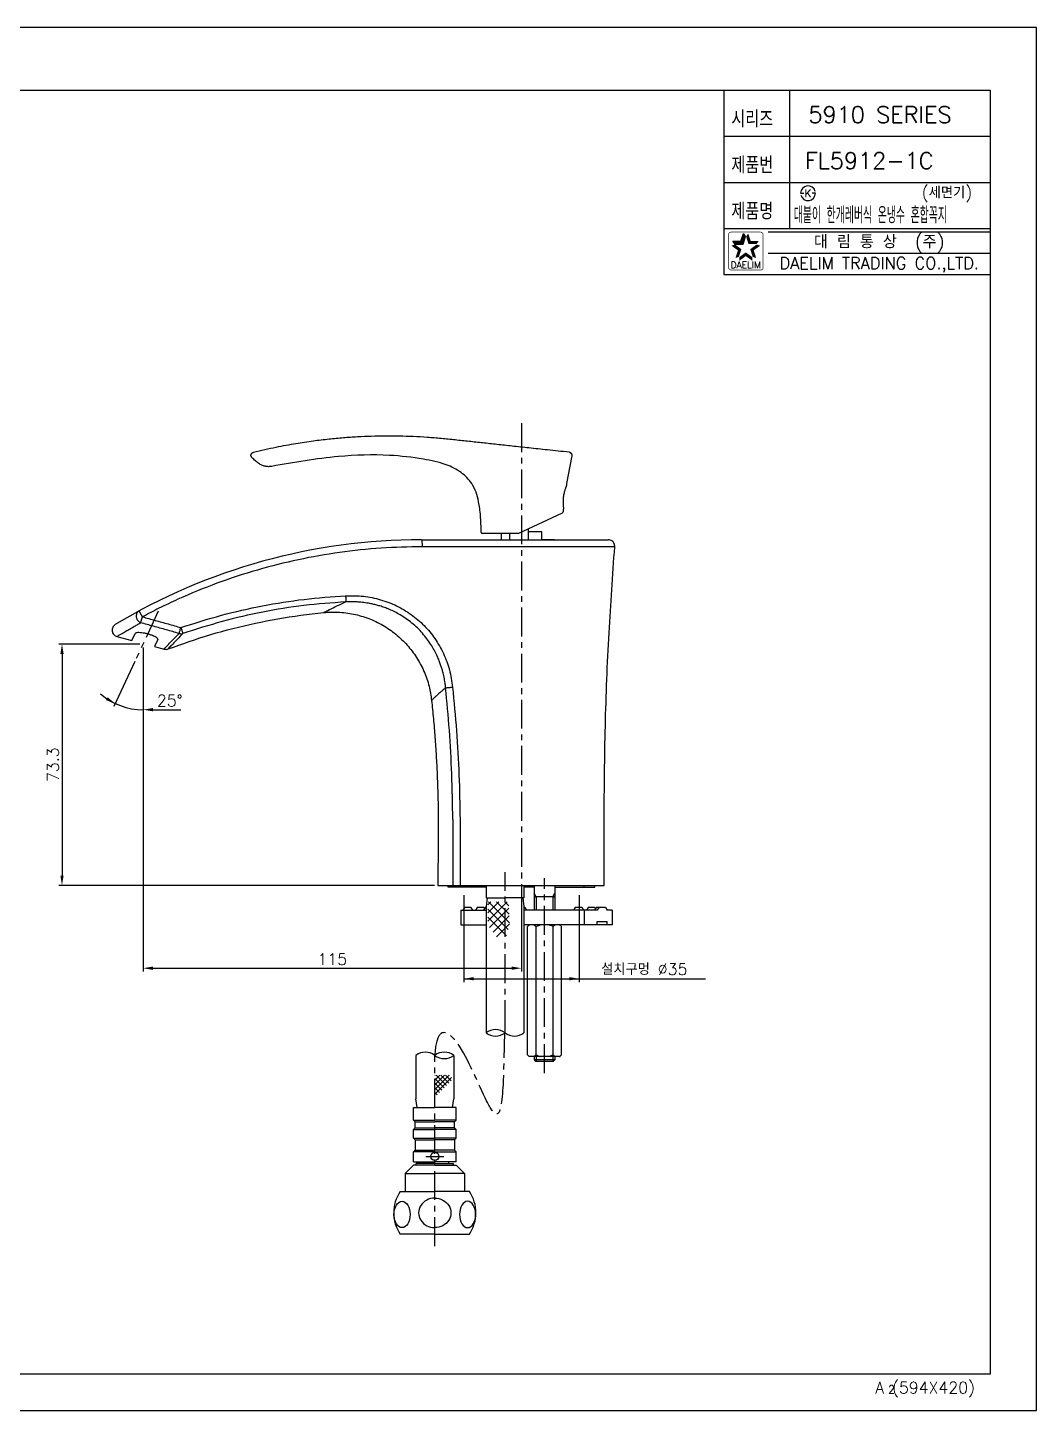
# Model space of a CAD drawing. Extents: x 16515 to 17109, y -53332 to -52912.
# Drawn here: x 16802.7 to 17109.2, y -53331.6 to -52911.6 of the extents above; entities that cross this region are included whole.
import ezdxf
from ezdxf.enums import TextEntityAlignment as Align

# ---------------------------------------------------------------- set-up
doc = ezdxf.new("R2010")
doc.units = 0
doc.header["$LTSCALE"] = 7
doc.header["$MEASUREMENT"] = 0
doc.linetypes.add('CENTER', pattern=[2, 1.25, -0.25, 0.25, -0.25])
doc.layers.get('0').update_dxf_attribs({"color": 2, "linetype": 'CONTINUOUS'})
for name, color, linetype in [('CL', 1, 'CENTER'), ('D', 2, 'CONTINUOUS'), ('DIM', 2, 'CONTINUOUS'), ('DWG', 7, 'CONTINUOUS'), ('TXT', 4, 'CONTINUOUS')]:
    doc.layers.add(name, color=color, linetype=linetype)
doc.styles.add('GHS', font='ROMANS', dxfattribs={"bigfont": 'GHS'})
doc.styles.add('HAN', font='TXT.shx', dxfattribs={"bigfont": 'GHS.shx'})
doc.styles.add('ROMANS', font='romans')

# ---------------------------------------------------------------- blocks, each defined once
blk = doc.blocks.new('E-2')
at = {"layer": 'DWG', "style": 'GHS'}
for s, height, p in [('양식 E-1020-1', 3.5, (26.26, 3.72)), ('A (594X420)', 3.5, (544.11, 3.96)), ('2', 2.5, (547.97, 3.92))]:
    blk.add_text(s, height=height, dxfattribs=at).set_placement(p)
blk = doc.blocks.new('BORDER')
for p, q in [((1, 1), (0, 1)), ((1, 0), (1, 1)), ((0, 0), (1, 0))]:
    blk.add_line(p, q)
blk = doc.blocks.new('KS')
at = {"layer": 'D'}
for p, q in [((-2.25, 0), (-1.75, 0)), ((-1.75, 0), (-1.25, 0)), ((1.75, 0), (1.25, 0)), ((2.25, 0), (1.75, 0))]:
    blk.add_line(p, q, dxfattribs=at)
for start, end in [(15, 180), (195, 0)]:
    blk.add_arc((0, 0), 2.25, start, end, dxfattribs=at)
at = {"layer": 'D', "style": 'HAN'}
blk.add_text('K', height=2.39, dxfattribs=at).set_placement((0, 0), align=Align.MIDDLE)

msp = doc.modelspace()

# ---------------------------------------------------------------- linework, layer by layer
at = {"color": 7}
for p, q in [((17014.19, -52930.62), (17014.19, -52986.62)), ((17034.19, -52930.62), (17034.19, -52972.62)), ((17014.19, -52944.62), (17095.19, -52944.62)), ((17014.19, -52958.62), (17095.19, -52958.62)), ((17014.19, -52972.62), (17095.19, -52972.62)), ((17014.19, -52986.62), (17095.19, -52986.62))]:
    msp.add_line(p, q, dxfattribs=at)
at = {"color": 2}
for p, q in [((17019.43, -52976.44), (17020.18, -52974.13)), ((17020.84, -52975.05), (17020.18, -52974.13)), ((17017, -52976.44), (17019.43, -52976.44)), ((17017.67, -52977.35), (17017, -52976.44)), ((17017.67, -52977.35), (17020.09, -52977.35)), ((17020.09, -52977.35), (17020.84, -52975.05))]:
    msp.add_line(p, q, dxfattribs=at)
at = {"color": 2, "linetype": 'Continuous'}
for p, q in [((17027.69, -52973.62), (17095.19, -52973.62)), ((17027.69, -52980.12), (17095.19, -52980.12)), ((16967.49, -53040.56), (16968.01, -53041.08)), ((16967.49, -53040.56), (16968.01, -53041.08))]:
    msp.add_line(p, q, dxfattribs=at)
at = {"color": 7, "linetype": 'Continuous'}
for p, q in [((16951.76, -53065.25), (16965.24, -53058.96)), ((16951.76, -53065.25), (16940.8, -53065.25)), ((16946.57, -53065.26), (16946.57, -53067.17)), ((16958.97, -53064.77), (16954.77, -53064.77)), ((16958.97, -53067.17), (16958.97, -53064.77)), ((16942.77, -53067.17), (16946.57, -53067.17)), ((16962.77, -53067.17), (16958.97, -53067.17))]:
    msp.add_line(p, q, dxfattribs=at)
at = {"color": 0}
for p, q in [((16949.27, -53067.17), (16949.27, -53065.25)), ((16954.77, -53063.85), (16954.77, -53067.17))]:
    msp.add_line(p, q, dxfattribs=at)
at = {"color": 0, "linetype": 'Continuous'}
for p, q in [((16930.52, -53172.67), (16930.52, -53172.17)), ((16942.02, -53172.67), (16930.52, -53172.67)), ((16933.77, -53172.67), (16933.77, -53172.17)), ((16956.62, -53172.67), (16953.52, -53172.67)), ((16956.62, -53172.17), (16956.62, -53179.67)), ((16957.27, -53175.67), (16957.27, -53179.67)), ((16962.27, -53175.67), (16957.27, -53175.67)), ((16962.27, -53175.67), (16962.27, -53179.67)), ((16962.92, -53172.17), (16962.92, -53179.67)), ((16962.92, -53172.67), (16975.02, -53172.67)), ((16971.77, -53172.67), (16971.77, -53172.17)), ((16975.02, -53172.67), (16975.02, -53172.17)), ((16934.3, -53179.67, -7.95), (16934.3, -53184.17, -7.95)), ((16934.3, -53179.67, -7.95), (16942.02, -53179.67)), ((16935.4, -53178.87, -7.95), (16934.9, -53179.67, -7.95)), ((16937.4, -53178.87, -7.95), (16935.4, -53178.87, -7.95)), ((16937.4, -53178.87, -7.95), (16937.9, -53179.67, -7.95)), ((16939.29, -53178.87, -7.95), (16938.79, -53179.67, -7.95)), ((16941.29, -53178.87, -7.95), (16939.29, -53178.87, -7.95)), ((16941.74, -53178.87, -7.95), (16941.24, -53179.67, -7.95)), ((16941.29, -53178.87, -7.95), (16941.51, -53179.23, -7.95)), ((16942.02, -53178.87, -7.95), (16941.74, -53178.87, -7.95)), ((16953.77, -53178.87, -7.95), (16953.52, -53178.87, -7.95)), ((16966.14, -53179.67, -7.95), (16953.52, -53179.67, -7.95)), ((16953.77, -53178.87, -7.95), (16954.27, -53179.67, -7.95)), ((16975.77, -53179.67, -7.95), (16966.14, -53179.67, -7.95)), ((16969.09, -53178.87, -7.95), (16968.59, -53179.67, -7.95)), ((16971.09, -53178.87, -7.95), (16969.09, -53178.87, -7.95)), ((16971.09, -53178.87, -7.95), (16971.59, -53179.67, -7.95)), ((16971.77, -53179.67, -7.95), (16971.77, -53184.17, -7.95)), ((16972.99, -53178.87, -7.95), (16972.49, -53179.67, -7.95)), ((16974.99, -53178.87, -7.95), (16972.99, -53178.87, -7.95)), ((16975.43, -53178.87, -7.95), (16974.93, -53179.67, -7.95)), ((16974.99, -53178.87, -7.95), (16975.21, -53179.23, -7.95)), ((16976.17, -53178.87, -7.95), (16975.43, -53178.87, -7.95)), ((16976.27, -53178.87, -7.95), (16975.77, -53179.67, -7.95)), ((16978.27, -53178.87, -7.95), (16976.27, -53178.87, -7.95)), ((16978.27, -53178.87, -7.95), (16978.77, -53179.67, -7.95)), ((16980.27, -53179.67, -7.95), (16978.77, -53179.67, -7.95)), ((16980.27, -53179.67, -7.95), (16980.27, -53184.17, -7.95)), ((16934.3, -53184.17, -7.95), (16942.02, -53184.17)), ((16964.96, -53184.17, -7.95), (16953.52, -53184.17, -7.95)), ((16955.07, -53184.17, -7.95), (16954.57, -53184.67, -7.95)), ((16964.46, -53184.17, -7.95), (16964.96, -53184.67, -7.95)), ((16980.27, -53184.17, -7.95), (16964.96, -53184.17, -7.95)), ((16975.77, -53183.17, -7.95), (16978.77, -53183.17, -7.95)), ((16975.77, -53184.17, -7.95), (16975.77, -53183.17, -7.95)), ((16978.77, -53184.17, -7.95), (16978.77, -53183.17, -7.95)), ((16980.27, -53184.16, -7.95), (16980.24, -53184.17, -7.95)), ((16954.57, -53223.67, -7.95), (16954.57, -53184.67, -7.95)), ((16957.17, -53223.67, -7.95), (16957.17, -53184.67, -7.95)), ((16962.37, -53223.67, -7.95), (16962.37, -53184.67, -7.95)), ((16964.96, -53223.67, -7.95), (16964.96, -53184.67, -7.95)), ((16954.57, -53223.67, -7.95), (16955.07, -53224.17, -7.95)), ((16964.46, -53224.17, -7.95), (16955.07, -53224.17, -7.95)), ((16956.62, -53224.17), (16956.62, -53225.17)), ((16956.62, -53225.17), (16957.12, -53225.67)), ((16962.92, -53225.17), (16956.62, -53225.17)), ((16962.42, -53225.67), (16957.12, -53225.67)), ((16962.92, -53225.17), (16962.42, -53225.67)), ((16962.92, -53224.17), (16962.92, -53225.17)), ((16964.96, -53223.67, -7.95), (16964.46, -53224.17, -7.95))]:
    msp.add_line(p, q, dxfattribs=at)
for p, q in [((16942.52, -53178.06), (16943.45, -53177.13)), ((16942.52, -53183.01), (16948.4, -53177.13)), ((16942.52, -53180.53), (16945.92, -53177.13)), ((16948.72, -53185.59), (16942.52, -53179.39)), ((16949.12, -53183.52), (16942.74, -53177.13)), ((16943.06, -53184.94), (16948.89, -53179.11)), ((16949, -53180.92), (16945.21, -53177.13)), ((16948.95, -53178.39), (16947.69, -53177.13)), ((16948.17, -53187.51), (16942.52, -53181.86)), ((16944.11, -53186.36), (16949.05, -53181.42)), ((16945.17, -53187.78), (16949.09, -53183.86)), ((16957.27, -53224.17), (16957.27, -53225.67)), ((16962.27, -53224.17), (16962.27, -53225.67)), ((16926.55, -53229.8), (16926.42, -53229.93)), ((16930.79, -53229.8), (16926.42, -53234.17)), ((16927.97, -53229.8), (16926.42, -53231.35)), ((16929.38, -53229.8), (16926.42, -53232.76)), ((16931.5, -53230.51), (16926.42, -53235.59)), ((16929.97, -53232.97), (16926.8, -53229.8)), ((16930.68, -53232.26), (16928.22, -53229.8)), ((16931.38, -53231.56), (16929.63, -53229.8)), ((16929.26, -53233.68), (16926.42, -53230.84)), ((16928.55, -53234.38), (16926.42, -53232.25)), ((16927.85, -53235.09), (16926.42, -53233.67)), ((16927.14, -53235.8), (16926.42, -53235.08))]:
    msp.add_line(p, q)
at = {"color": 2, "linetype": 'Continuous', "const_width": 0.2}
for points in [[(17015.66, -52974.49, -0.414214), (17016.41, -52973.74)], [(17015.66, -52984.49), (17015.66, -52974.49, -1)], [(17016.41, -52973.74), (17025.41, -52973.74, -0.414214), (17026.16, -52974.49, 0.043396)], [(17026.16, -52974.49), (17026.16, -52984.49, -0.414214), (17025.41, -52985.24)], [(17025.41, -52985.24), (17016.66, -52985.24, -0.414214), (17015.66, -52984.49, 0.672398)]]:
    msp.add_lwpolyline(points, format="xyb", dxfattribs=at)
at = {"color": 7, "linetype": 'Continuous'}
for centre, start, end in [((16965.11, -53058.69), 295, 355.0436), ((16965.11, -53058.69), 295, 355.0436), ((16940.8, -53064.95), 180.2013, 270), ((16940.8, -53064.95), 180.2013, 270)]:
    msp.add_arc(centre, 0.3, start, end, dxfattribs=at)
at = {"color": 0}
for centre, start, end in [((16944.89, -53220.64), 52.1368, 127.8632), ((16944.89, -53213.24), 232.1368, 307.8632), ((16950.65, -53213.24), 232.08, 307.8063), ((16923.55, -53227.5), 52.1368, 127.8632), ((16929.3, -53227.5), 52.1368, 127.8632), ((16929.3, -53220.11), 232.1368, 307.8632)]:
    msp.add_arc(centre, 4.68, start, end, dxfattribs=at)
at = {"color": 7, "linetype": 'Continuous'}
for points in [[(16871.32, -53040.59), (16878.23, -53039.03), (16884.24, -53037.92), (16889.53, -53037.13), (16894.28, -53036.55), (16898.67, -53036.14), (16902.91, -53035.86), (16907.14, -53035.67), (16911.4, -53035.59), (16915.65, -53035.62), (16919.89, -53035.75), (16924.14, -53035.99), (16928.39, -53036.33), (16932.64, -53036.77), (16936.83, -53037.22), (16941, -53037.67), (16945.31, -53038.13), (16949.92, -53038.63), (16955, -53039.18), (16960.7, -53039.79), (16967.2, -53040.49)], [(16871.32, -53040.59), (16878.23, -53039.03), (16884.24, -53037.92), (16889.53, -53037.13), (16894.28, -53036.55), (16898.67, -53036.14), (16902.91, -53035.86), (16907.14, -53035.67), (16911.4, -53035.59), (16915.65, -53035.62), (16919.89, -53035.75), (16924.14, -53035.99), (16928.39, -53036.33), (16932.64, -53036.77), (16936.83, -53037.22), (16941, -53037.67), (16945.31, -53038.13), (16949.92, -53038.63), (16955, -53039.18), (16960.7, -53039.79), (16967.2, -53040.49)], [(16871.32, -53040.59), (16878.23, -53039.03), (16884.24, -53037.92), (16889.53, -53037.13), (16894.28, -53036.55), (16898.67, -53036.14), (16902.91, -53035.86), (16907.14, -53035.67), (16911.4, -53035.59), (16915.65, -53035.62), (16919.89, -53035.75), (16924.14, -53035.99), (16928.39, -53036.33), (16932.64, -53036.77), (16936.83, -53037.22), (16941, -53037.67), (16945.31, -53038.13), (16949.92, -53038.63), (16955, -53039.18), (16960.7, -53039.79), (16967.2, -53040.49)], [(16870.89, -53042.3), (16870.74, -53042.13), (16870.64, -53041.93), (16870.57, -53041.71), (16870.57, -53041.46), (16870.63, -53041.2), (16870.75, -53040.97), (16870.91, -53040.79), (16871.11, -53040.67), (16871.32, -53040.59)], [(16870.89, -53042.3), (16870.74, -53042.13), (16870.64, -53041.93), (16870.57, -53041.71), (16870.57, -53041.46), (16870.63, -53041.2), (16870.75, -53040.97), (16870.91, -53040.79), (16871.11, -53040.67), (16871.32, -53040.59)], [(16940.5, -53064.95), (16940.31, -53059.81), (16940.09, -53057.71), (16939.75, -53055.62), (16938.95, -53052.76), (16937.63, -53050.1), (16936.17, -53048.3), (16934.41, -53046.78), (16932.22, -53045.42), (16929.85, -53044.4), (16926.44, -53043.4), (16922.97, -53042.7), (16912.67, -53041.55), (16897.2, -53041.91), (16876.9, -53044.88)], [(16940.5, -53064.95), (16940.31, -53059.81), (16940.09, -53057.71), (16939.75, -53055.62), (16938.95, -53052.76), (16937.63, -53050.1), (16936.17, -53048.3), (16934.41, -53046.78), (16932.22, -53045.42), (16929.85, -53044.4), (16926.44, -53043.4), (16922.97, -53042.7), (16912.67, -53041.55), (16897.2, -53041.91), (16876.9, -53044.88)], [(16968.07, -53041.7), (16966.46, -53050.08), (16966.32, -53051)], [(16967.2, -53040.49), (16967.62, -53040.63), (16967.9, -53040.9), (16968.07, -53041.25), (16968.07, -53041.7)], [(16967.2, -53040.49), (16967.62, -53040.63), (16967.9, -53040.9), (16968.07, -53041.25), (16968.07, -53041.7)], [(16872.97, -53044), (16871.91, -53043.17), (16870.89, -53042.3)], [(16872.97, -53044), (16871.91, -53043.17), (16870.89, -53042.3)], [(16876.9, -53044.88), (16875.87, -53044.98), (16874.84, -53044.85), (16873.86, -53044.52), (16872.97, -53044)], [(16876.9, -53044.88), (16875.87, -53044.98), (16874.84, -53044.85), (16873.86, -53044.52), (16872.97, -53044)], [(16965.47, -53054.25), (16965.41, -53054.88), (16965.38, -53055.49), (16965.38, -53056.05), (16965.41, -53056.55), (16965.45, -53056.95), (16965.49, -53057.25), (16965.51, -53057.44), (16965.52, -53057.5)], [(16966.32, -53051), (16966.29, -53051.07), (16966.22, -53051.28), (16966.1, -53051.59), (16965.98, -53051.97), (16965.84, -53052.44), (16965.69, -53053.01), (16965.56, -53053.63), (16965.47, -53054.25)], [(16965.52, -53057.5), (16965.41, -53058.72)], [(16965.52, -53057.5), (16965.41, -53058.72)]]:
    msp.add_spline(points, degree=3, dxfattribs=at)
msp.add_open_spline([(16968.07, -53041.7), (16967.49, -53044.49), (16966.84, -53047.58), (16966.37, -53050.69), (16966.32, -53051)], degree=3, knots=[0, 0, 0, 0, 8.533243, 9.462007, 9.462007, 9.462007, 9.462007], dxfattribs=at)
at = {"color": 0, "linetype": 'Continuous'}
for points in [[(16957.25, -53175.67, -9.21), (16956.98, -53175.67, -9.64), (16956.71, -53175.67, -10.35), (16956.62, -53175.67, -11.1)], [(16956.62, -53175.67, -11.1), (16956.71, -53175.67, -11.85), (16956.98, -53175.67, -12.56), (16957.33, -53175.67, -13.09)], [(16957.41, -53175.67, -9.01), (16957.25, -53175.67, -9.21)], [(16962.13, -53175.67, -9.01), (16961.56, -53175.67, -8.51), (16960.88, -53175.67, -8.15), (16960.15, -53175.67, -7.97), (16959.39, -53175.67, -7.97), (16958.65, -53175.67, -8.15), (16957.98, -53175.67, -8.51), (16957.41, -53175.67, -9.01)], [(16962.21, -53175.67, -9.11), (16962.13, -53175.67, -9.01)], [(16962.92, -53175.67, -11.1), (16962.83, -53175.67, -10.35), (16962.56, -53175.67, -9.64), (16962.21, -53175.67, -9.11)], [(16962.29, -53175.67, -12.99), (16962.56, -53175.67, -12.56), (16962.83, -53175.67, -11.85), (16962.92, -53175.67, -11.1)], [(16954.57, -53184.67, -7.95), (16954.79, -53184.47, -7.95), (16955, -53184.3, -7.95), (16955.2, -53184.17, -7.95)], [(16956.54, -53184.17, -7.95), (16956.74, -53184.3, -7.95), (16956.95, -53184.47, -7.95), (16957.17, -53184.67, -7.95)], [(16957.17, -53184.67, -7.95), (16957.61, -53184.47, -7.95), (16958.02, -53184.3, -7.95), (16958.42, -53184.17, -7.95)], [(16962.37, -53184.67, -7.95), (16961.93, -53184.47, -7.95), (16961.51, -53184.3, -7.95), (16961.11, -53184.17, -7.95)], [(16962.99, -53184.17, -7.95), (16962.79, -53184.3, -7.95), (16962.58, -53184.47, -7.95), (16962.37, -53184.67, -7.95)], [(16964.96, -53184.67, -7.95), (16964.75, -53184.47, -7.95), (16964.54, -53184.3, -7.95), (16964.34, -53184.17, -7.95)], [(16955.07, -53224.09, -7.95), (16955, -53224.04, -7.95), (16954.79, -53223.87, -7.95), (16954.57, -53223.67, -7.95)], [(16955.2, -53224.17, -7.95), (16955.07, -53224.09, -7.95)], [(16957.17, -53223.67, -7.95), (16956.95, -53223.87, -7.95), (16956.74, -53224.04, -7.95), (16956.54, -53224.17, -7.95)], [(16957.17, -53223.67, -7.95), (16957.61, -53223.87, -7.95), (16958.02, -53224.04, -7.95), (16958.42, -53224.17, -7.95)], [(16962.37, -53223.67, -7.95), (16961.93, -53223.87, -7.95), (16961.51, -53224.04, -7.95), (16961.11, -53224.17, -7.95)], [(16962.37, -53223.67, -7.95), (16962.58, -53223.87, -7.95), (16962.79, -53224.04, -7.95), (16962.99, -53224.17, -7.95)], [(16964.34, -53224.17, -7.95), (16964.47, -53224.09, -7.95)], [(16964.47, -53224.09, -7.95), (16964.54, -53224.04, -7.95), (16964.75, -53223.87, -7.95), (16964.96, -53223.67, -7.95)]]:
    msp.add_spline(points, degree=3, dxfattribs=at)
at = {"color": 2}
for points in [[(17019.43, -52976.44), (17020.09, -52977.35), (17020.18, -52974.13), (17020.84, -52975.05)], [(17021.65, -52974.13), (17020.99, -52975.05), (17022.4, -52976.44), (17021.74, -52977.35)], [(17018.51, -52979.27), (17019.58, -52978.92), (17016.54, -52977.85), (17017.62, -52977.5)], [(17017, -52976.44), (17017.67, -52977.35), (17019.43, -52976.44), (17020.09, -52977.35)], [(17022.4, -52976.44), (17021.74, -52977.35), (17024.83, -52976.44), (17024.16, -52977.35)], [(17025.28, -52977.85), (17024.21, -52977.5), (17023.32, -52979.27), (17022.25, -52978.92)], [(17017.76, -52981.58), (17018.83, -52981.23), (17018.51, -52979.27), (17019.58, -52978.92)], [(17020.91, -52981.02), (17020.91, -52979.89), (17018.95, -52982.45), (17018.95, -52981.31)], [(17022.88, -52982.45), (17022.88, -52981.31), (17020.91, -52981.02), (17020.91, -52979.89)], [(17023.32, -52979.27), (17022.25, -52978.92), (17024.07, -52981.58), (17023, -52981.23)]]:
    msp.add_solid(points, dxfattribs=at)
at = {"layer": 'CL'}
for p, q in [((16952.77, -53031.79), (16952.77, -53179.87)), ((16842.42, -53088.9), (16835.71, -53103.29)), ((16947.77, -53215.82), (16947.77, -53168.18)), ((16959.77, -53229.17, -7.95), (16959.77, -53169.97, -7.95)), ((16926.42, -53281.71), (16926.42, -53223.81)), ((16923.67, -53254.49), (16929.17, -53254.49))]:
    msp.add_line(p, q, dxfattribs=at)
msp.add_open_spline([(16947.77, -53215.82), (16947.25, -53217.64), (16948.41, -53264.58), (16934.78, -53212.94), (16926.73, -53217.23), (16926.42, -53223.81)], degree=3, knots=[0, 0, 0, 0, 24.64632, 60.35232, 70.475896, 70.475896, 70.475896, 70.475896], dxfattribs=at)
at = {"layer": 'D'}
for p, q in [((16836.77, -53098.87), (16812.16, -53098.87)), ((16837.77, -53099.87), (16837.77, -53198.32)), ((16813.16, -53101.87), (16813.16, -53169.17)), ((16835.29, -53104.19), (16828.93, -53117.83)), ((16840.8, -53118.8), (16849.23, -53118.8)), ((16926.36, -53172.17), (16812.16, -53172.17)), ((16935.27, -53175.17), (16935.27, -53201.52)), ((16952.77, -53176.17), (16952.77, -53198.32)), ((16970.27, -53175.17), (16970.27, -53201.52)), ((16840.77, -53197.32), (16949.77, -53197.32)), ((16935.27, -53200.52), (16970.27, -53200.52)), ((16970.27, -53200.52), (17008.67, -53200.52))]:
    msp.add_line(p, q, dxfattribs=at)
msp.add_arc((16837.8, -53098.8), 20, 229.567, 270, dxfattribs=at)
for points in [[(16812.66, -53101.87), (16813.66, -53101.87), (16813.16, -53098.87)], [(16826.49, -53115.89), (16826.98, -53115.02), (16829.35, -53116.92)], [(16840.8, -53118.3), (16840.8, -53119.3), (16837.8, -53118.8)], [(16812.66, -53169.17), (16813.66, -53169.17), (16813.16, -53172.17)], [(16840.77, -53196.82), (16840.77, -53197.82), (16837.77, -53197.32)], [(16949.77, -53196.82), (16949.77, -53197.82), (16952.77, -53197.32)], [(16938.27, -53200.02), (16938.27, -53201.02), (16935.27, -53200.52)], [(16967.27, -53200.02), (16967.27, -53201.02), (16970.27, -53200.52)]]:
    msp.add_solid(points, dxfattribs=at)
at = {"layer": 'DIM', "color": 0, "ltscale": 0.7}
for p, q in [((16957.27, -53175.67, -13.01), (16956.62, -53174.54, -13.01)), ((16962.27, -53175.67), (16962.92, -53174.54))]:
    msp.add_line(p, q, dxfattribs=at)
at = {"layer": 'DWG'}
for p, q in [((16922.37, -53067.17), (16979.1, -53067.17)), ((16834.41, -53097.79), (16835.41, -53095.64)), ((16829.86, -53096.57), (16834.41, -53097.79)), ((16842.28, -53097.48), (16841.27, -53099.63)), ((16841.27, -53099.63), (16844.15, -53100.41)), ((16934.11, -53152.12), (16934.1, -53172.17)), ((16977.86, -53172.17), (16977.86, -53152.12)), ((16927.36, -53172.17), (16977.86, -53172.17))]:
    msp.add_line(p, q, dxfattribs=at)
at = {"layer": 'DWG', "color": 0}
for p, q in [((16942.02, -53172.17), (16942.02, -53175.97)), ((16942.37, -53175.97), (16942.02, -53178.57)), ((16942.02, -53175.97), (16947.77, -53175.97)), ((16953.52, -53175.97), (16947.77, -53175.97)), ((16953.17, -53175.97), (16953.52, -53178.57)), ((16953.52, -53172.17), (16953.52, -53175.97)), ((16942.02, -53178.57), (16942.02, -53216.94)), ((16953.52, -53178.57), (16953.52, -53216.94)), ((16920.67, -53223.81), (16920.67, -53237.03)), ((16932.17, -53223.81), (16932.17, -53237.03)), ((16921.02, -53239.63), (16920.67, -53237.03)), ((16931.82, -53239.63), (16932.17, -53237.03)), ((16919.92, -53243.46), (16919.92, -53239.63)), ((16919.92, -53239.63), (16926.42, -53239.63)), ((16932.92, -53239.63), (16926.42, -53239.63)), ((16932.92, -53243.46), (16932.92, -53239.63)), ((16919.92, -53243.46), (16920.42, -53243.96)), ((16919.92, -53243.46), (16926.42, -53243.46)), ((16919.92, -53246.3), (16920.42, -53245.8)), ((16919.92, -53246.3), (16926.42, -53246.3)), ((16919.92, -53248.96), (16919.92, -53246.3)), ((16920.42, -53245.8), (16920.42, -53243.96)), ((16920.42, -53243.96), (16926.42, -53243.96)), ((16920.42, -53245.8), (16926.42, -53245.8)), ((16932.92, -53243.46), (16926.42, -53243.46)), ((16932.42, -53243.96), (16926.42, -53243.96)), ((16932.42, -53245.8), (16926.42, -53245.8)), ((16932.92, -53246.3), (16926.42, -53246.3)), ((16932.92, -53243.46), (16932.42, -53243.96)), ((16932.42, -53245.8), (16932.42, -53243.96)), ((16932.92, -53246.3), (16932.42, -53245.8)), ((16932.92, -53248.96), (16932.92, -53246.3)), ((16919.92, -53248.96), (16920.42, -53249.46)), ((16919.92, -53248.96), (16926.42, -53248.96)), ((16920.42, -53249.46), (16920.42, -53252.63)), ((16920.42, -53249.46), (16926.42, -53249.46)), ((16932.92, -53248.96), (16926.42, -53248.96)), ((16932.42, -53249.46), (16926.42, -53249.46)), ((16932.92, -53248.96), (16932.42, -53249.46)), ((16932.42, -53249.46), (16932.42, -53252.63)), ((16920.42, -53252.63), (16919.92, -53253.13)), ((16926.42, -53253.13), (16919.92, -53253.13)), ((16919.92, -53256.13), (16919.92, -53253.13)), ((16920.42, -53252.63), (16926.42, -53252.63)), ((16932.42, -53252.63), (16926.42, -53252.63)), ((16926.42, -53253.13), (16932.92, -53253.13)), ((16932.42, -53252.63), (16932.92, -53253.13)), ((16932.92, -53256.13), (16932.92, -53253.13)), ((16919.92, -53257.13), (16917.42, -53259.63)), ((16917.42, -53259.63), (16917.42, -53265.13)), ((16917.42, -53259.63), (16926.42, -53259.63)), ((16919.92, -53256.13), (16926.42, -53256.13)), ((16926.42, -53257.13), (16919.92, -53257.13)), ((16922.17, -53256.63), (16920.72, -53256.63)), ((16920.72, -53257.13), (16920.72, -53256.63)), ((16926.42, -53256.63), (16920.72, -53256.63)), ((16922.17, -53256.63), (16922.17, -53256.13)), ((16932.92, -53256.13), (16926.42, -53256.13)), ((16926.42, -53256.63), (16932.12, -53256.63)), ((16926.42, -53257.13), (16932.92, -53257.13)), ((16935.42, -53259.63), (16926.42, -53259.63)), ((16930.67, -53256.63), (16930.67, -53256.13)), ((16930.67, -53256.63), (16932.12, -53256.63)), ((16932.12, -53257.13), (16932.12, -53256.63)), ((16932.92, -53257.13), (16935.42, -53259.63)), ((16935.42, -53259.63), (16935.42, -53265.13)), ((16915.92, -53265.13), (16926.42, -53265.13)), ((16936.92, -53265.13), (16926.42, -53265.13)), ((16926.42, -53278.13), (16915.92, -53278.13)), ((16926.42, -53278.13), (16936.92, -53278.13))]:
    msp.add_line(p, q, dxfattribs=at)
msp.add_circle((16926.42, -53254.49), 1.25, dxfattribs=at)
at = {"layer": 'DWG'}
msp.add_arc((16922.37, -53248.04), 180.87, 90, 120.9515, dxfattribs=at)
at = {"layer": 'DWG', "color": 0}
for centre, start, end in [((16925.49, -53271.63), 145.7945, 214.2055), ((16927.36, -53271.63), 325.7945, 34.2055)]:
    msp.add_arc(centre, 11.56, start, end, dxfattribs=at)
msp.add_ellipse((16916.47, -53272.13), major_axis=(0, 4), ratio=0.612372, dxfattribs=at)
msp.add_ellipse((16926.42, -53271.63), major_axis=(-4.9, 0), ratio=0.918559, start_param=4.712389, end_param=7.853982, dxfattribs=at)
at = {"layer": 'DWG', "color": 0, "extrusion": (0, 0, -1)}
msp.add_ellipse((16926.42, -53271.63), major_axis=(4.9, 0), ratio=0.918559, start_param=4.712389, end_param=7.853982, dxfattribs=at)
msp.add_ellipse((16936.38, -53272.13), major_axis=(0, 4), ratio=0.612372, dxfattribs=at)
at = {"layer": 'DWG'}
for points in [[(16922.56, -53069.31), (16910.13, -53069.73), (16897.51, -53071.04), (16884.98, -53073.25), (16872.52, -53076.37), (16860.24, -53080.4), (16848.4, -53085.25), (16842.62, -53087.99), (16837.59, -53090.59)], [(16922.37, -53067.17), (16922.39, -53067.18), (16922.4, -53067.19), (16922.41, -53067.21), (16922.43, -53067.26), (16922.45, -53067.34), (16922.48, -53067.54), (16922.51, -53067.8), (16922.53, -53068.14), (16922.55, -53068.51), (16922.56, -53068.91), (16922.56, -53069.31)], [(16981.09, -53069.33), (16980.9, -53069.33), (16980.31, -53069.32), (16979.34, -53069.32), (16977.99, -53069.32), (16976.29, -53069.32), (16974.25, -53069.32), (16969.24, -53069.31), (16963.31, -53069.32), (16961.69, -53069.32), (16960.09, -53069.32), (16956.89, -53069.32), (16955.16, -53069.32), (16953.6, -53069.32), (16951.64, -53069.32), (16938.98, -53069.31), (16922.56, -53069.31)], [(16977.86, -53152.12), (16978.24, -53123.76), (16979.37, -53095.42), (16981.09, -53069.33)], [(16981.09, -53069.33), (16981.1, -53069.08), (16980.98, -53068.5), (16980.69, -53067.95), (16980.23, -53067.52), (16979.67, -53067.26), (16979.1, -53067.17)], [(16849.28, -53093.85), (16861.61, -53090.11), (16874.1, -53087.25), (16886.7, -53085.28), (16899.33, -53084.19)], [(16899.32, -53086.06), (16886.65, -53087.17), (16874.14, -53089.16), (16861.86, -53092.01), (16849.87, -53095.67)], [(16892.78, -53089.2), (16893.88, -53088.65), (16896.08, -53087.58), (16899.32, -53086.06)], [(16899.33, -53084.19), (16899.35, -53084.71), (16899.36, -53085.21), (16899.36, -53085.63), (16899.34, -53085.91), (16899.32, -53086.06)], [(16929.71, -53112.12), (16929.63, -53111.38), (16929.53, -53110.61), (16929.4, -53109.8), (16929.24, -53108.95), (16929.04, -53108.04), (16928.79, -53107.06), (16928.48, -53106.01), (16928.1, -53104.86), (16927.61, -53103.59), (16927, -53102.19), (16926.21, -53100.64), (16925.23, -53098.99), (16924.05, -53097.29), (16922.68, -53095.6), (16921.14, -53093.98), (16919.46, -53092.48), (16917.71, -53091.15), (16915.94, -53090.02), (16914.24, -53089.09), (16912.62, -53088.34), (16911.12, -53087.75), (16909.73, -53087.29), (16908.47, -53086.94), (16907.33, -53086.67), (16906.28, -53086.47), (16905.32, -53086.32), (16904.42, -53086.21), (16903.58, -53086.12), (16902.79, -53086.07), (16902.03, -53086.03), (16901.31, -53086.02), (16900.62, -53086.02), (16899.95, -53086.04), (16899.32, -53086.06)], [(16899.33, -53084.19), (16904.75, -53084.35), (16909.95, -53085.39), (16914.82, -53087.26), (16919.26, -53089.9), (16923.16, -53093.24), (16926.44, -53097.21), (16929.02, -53101.72), (16930.84, -53106.66), (16931.83, -53111.94)], [(16836.6, -53088.8), (16836.2, -53089.11), (16835.89, -53089.56), (16835.79, -53089.82), (16835.73, -53090.09), (16835.71, -53090.37), (16835.73, -53090.65), (16835.87, -53091.19), (16836, -53091.46), (16836.16, -53091.71), (16836.58, -53092.12), (16837.06, -53092.39)], [(16837.59, -53090.59), (16837.49, -53090.4), (16837.39, -53090.22), (16837.3, -53090.04), (16837.19, -53089.85), (16837.08, -53089.65), (16836.97, -53089.45), (16836.86, -53089.25), (16836.77, -53089.09), (16836.7, -53088.96), (16836.64, -53088.87), (16836.61, -53088.82), (16836.6, -53088.8)], [(16837.06, -53092.39), (16837.1, -53092.28), (16837.15, -53092.12), (16837.2, -53091.93), (16837.27, -53091.73), (16837.33, -53091.51), (16837.39, -53091.31), (16837.44, -53091.13), (16837.49, -53090.95), (16837.54, -53090.77), (16837.59, -53090.59)], [(16837.59, -53090.59), (16841.49, -53091.67), (16845.39, -53092.76), (16849.28, -53093.85)], [(16845.38, -53100.34), (16858.34, -53095.99), (16871.9, -53092.53), (16885.69, -53090.1), (16892.64, -53089.27)], [(16892.64, -53089.27), (16897.02, -53089.16), (16901.75, -53089.76), (16906.33, -53091.1), (16910.64, -53093.16), (16914.56, -53095.86), (16918.01, -53099.16), (16920.89, -53102.96), (16923.14, -53107.17), (16924.68, -53111.69), (16925.45, -53115.97)], [(16829.34, -53092.93), (16828.57, -53093.78), (16828.39, -53094.35), (16828.39, -53094.92), (16828.55, -53095.47), (16828.88, -53095.97), (16829.86, -53096.57)], [(16829.86, -53096.57), (16830.01, -53096.48), (16830.46, -53096.2), (16831.2, -53095.76), (16832.22, -53095.15), (16833.47, -53094.42), (16834.95, -53093.57), (16835.96, -53093), (16837.06, -53092.39)], [(16842.28, -53097.48), (16842.23, -53097.24), (16841.92, -53096.94), (16841.37, -53096.61), (16840.63, -53096.28), (16839.74, -53095.97), (16838.78, -53095.7), (16837.8, -53095.51), (16836.9, -53095.4), (16836.16, -53095.39), (16835.65, -53095.48), (16835.41, -53095.64)], [(16848.73, -53095.64), (16844.84, -53094.55), (16840.95, -53093.47), (16837.06, -53092.39)], [(16844.15, -53100.41), (16844.69, -53099.85), (16846.25, -53098.21), (16848.73, -53095.64)], [(16849.87, -53095.67), (16848.26, -53097.35), (16846.79, -53098.88), (16845.75, -53099.95), (16845.38, -53100.34)], [(16848.73, -53095.64), (16848.82, -53095.37), (16848.95, -53094.95), (16849.11, -53094.43), (16849.28, -53093.85)], [(16848.73, -53095.64), (16849.12, -53095.73), (16849.49, -53095.74), (16849.87, -53095.67)], [(16849.28, -53093.85), (16849.45, -53094.36), (16849.61, -53094.83), (16849.74, -53095.22), (16849.83, -53095.51), (16849.87, -53095.67)], [(16844.15, -53100.41), (16844.47, -53100.46), (16845.1, -53100.43), (16845.38, -53100.34)], [(16929.71, -53112.12), (16928.75, -53112.94), (16927.91, -53113.69), (16927.45, -53114.11), (16927.03, -53114.49), (16926.67, -53114.83), (16926.35, -53115.12), (16925.96, -53115.49), (16925.68, -53115.75), (16925.45, -53115.97)], [(16929.71, -53112.12), (16929.95, -53112.11), (16930.33, -53112.08), (16930.81, -53112.04), (16931.32, -53112), (16931.83, -53111.94)], [(16931.91, -53152.14), (16931.58, -53138.37), (16930.84, -53125.02), (16929.71, -53112.12)], [(16931.83, -53111.94), (16933.01, -53125.21), (16933.77, -53138.61), (16934.11, -53152.12)], [(16925.45, -53115.97), (16926, -53121.56), (16926.47, -53127.17), (16926.84, -53132.78), (16927.13, -53138.41), (16927.33, -53144.03), (16927.44, -53149.65), (16927.47, -53155.29), (16927.43, -53160.91), (16927.39, -53166.54), (16927.36, -53172.17)], [(16931.91, -53152.14), (16931.9, -53158.66), (16931.9, -53165.34), (16931.9, -53172.17)]]:
    msp.add_spline(points, degree=3, dxfattribs=at)
at = {"layer": 'TXT'}
for p, q in [((16541.19, -52930.62), (17095.19, -52930.62)), ((17095.19, -52930.62), (17095.19, -53320.62)), ((17095.19, -53320.62), (16541.19, -53320.62))]:
    msp.add_line(p, q, dxfattribs=at)

# ---------------------------------------------------------------- block references
at = {"xscale": 594, "yscale": 420, "zscale": 594}
msp.add_blockref('BORDER', (16515.19, -53331.62), dxfattribs=at)
at = {"layer": 'DIM', "color": 4}
msp.add_blockref('KS', (17039.82, -52961.94), dxfattribs=at)
at = {"layer": 'DWG'}
msp.add_blockref('E-2', (16516.13, -53330.43), dxfattribs=at)

# ---------------------------------------------------------------- texts
at = {"color": 7, "style": 'GHS'}
for s, p in [('5910 SERIES', (17061.69, -52938.04)), ('FL5912-1C', (17058.44, -52952.04))]:
    msp.add_text(s, height=5, dxfattribs=at).set_placement(p, align=Align.MIDDLE)
at = {"style": 'GHS'}
msp.add_text('(세면기)', height=3.5, dxfattribs=at).set_placement((17074.38, -52963.44))
at = {"style": 'GHS', "width": 0.5}
msp.add_text('대붙이 한개레버식 온냉수 혼합꼭지', height=5, dxfattribs=at).set_placement((17035.48, -52971.06))
at = {"color": 7, "linetype": 'Continuous'}
for s, height, style, p in [('대 림 통 상  (주)', 4, 'GHS', (17061.45, -52976.93)), ('DAELIM TRADING CO.,LTD.', 3.6, 'ROMANS', (17061.45, -52983.69))]:
    msp.add_text(s, height=height, dxfattribs=dict(at, style=style)).set_placement(p, align=Align.MIDDLE)
at = {"color": 2, "linetype": 'Continuous', "style": 'ROMANS'}
msp.add_text('DAELIM', height=2, dxfattribs=at).set_placement((17020.91, -52984.69), align=Align.CENTER)
at = {"layer": 'D', "style": 'GHS'}
msp.add_text('25%%d', height=3.5, dxfattribs=at).set_placement((16841.99, -53117.8))
at = {"layer": 'D', "insert": (16810.41, -53135.52), "char_height": 3.5, "attachment_point": 5, "rotation": 90, "style": 'GHS'}
msp.add_mtext('\\A1;73.3', dxfattribs=at)
at = {"layer": 'D', "char_height": 3.5, "attachment_point": 5, "style": 'GHS'}
for s, insert in [('\\A1;115', (16895.27, -53194.57)), ('설치구멍 %%C35', (16990.07, -53197.61))]:
    msp.add_mtext(s, dxfattribs=dict(at, insert=insert))
at = {"layer": 'DIM', "style": 'GHS', "width": 0.8}
for s, p in [('시리즈', (17016.53, -52941.89)), ('제품번', (17016.53, -52955.89)), ('제품명', (17016.53, -52969.89))]:
    msp.add_text(s, height=5, dxfattribs=at).set_placement(p)

doc.saveas('drawing.dxf')
